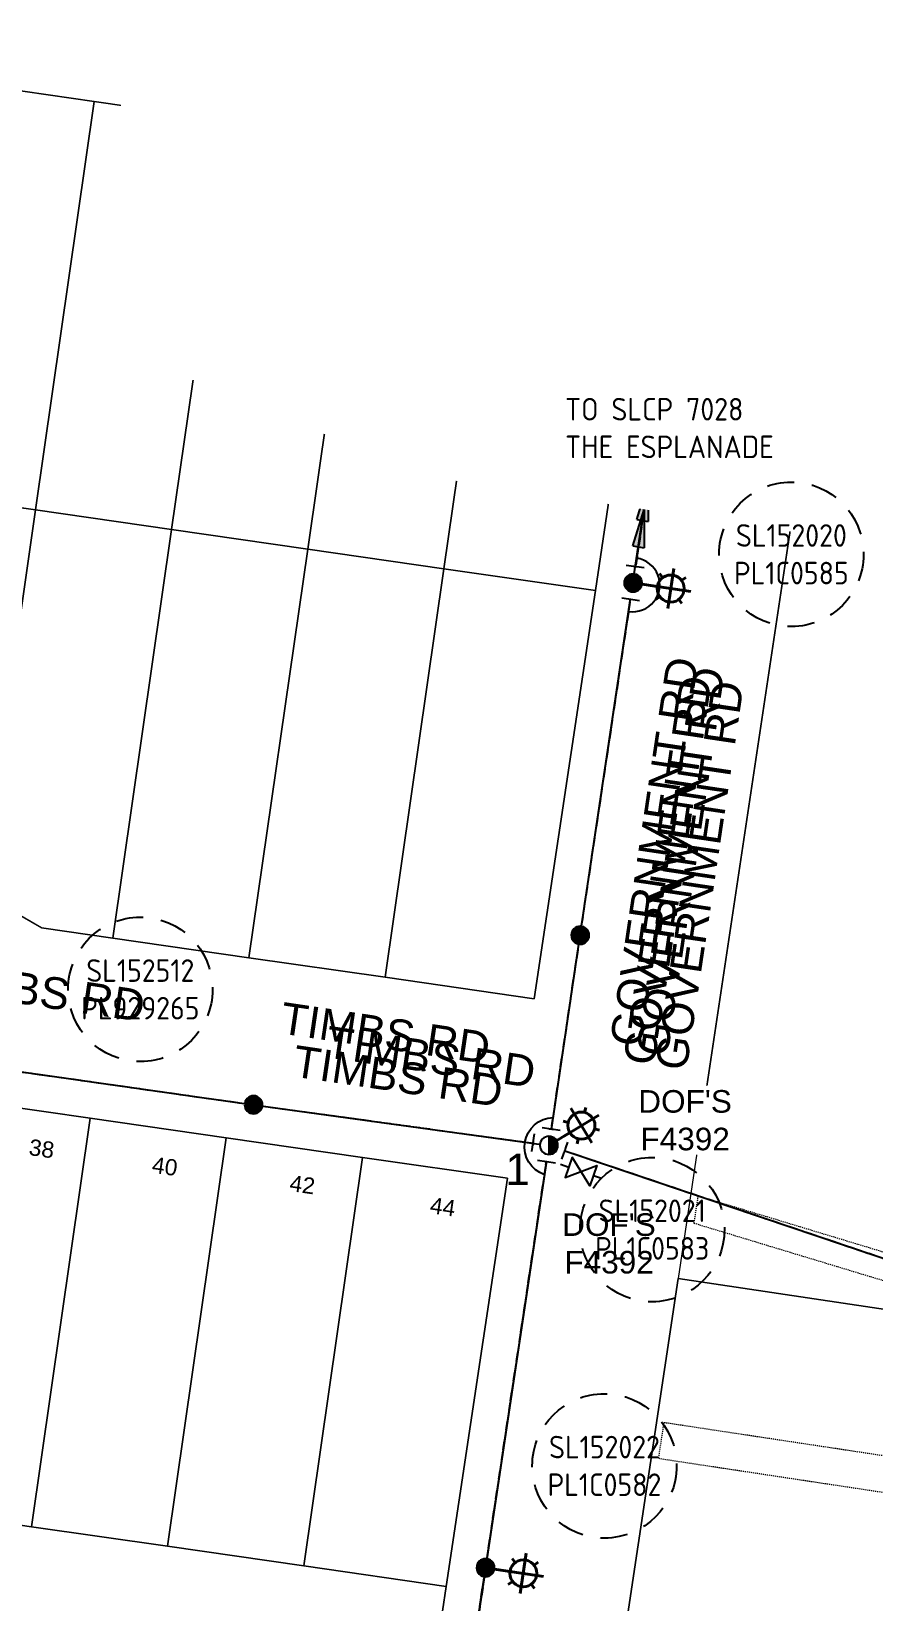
# Model space of a CAD drawing. Header units: metres. Extents: x 299834 to 302538, y 6172833 to 6174390.
# Drawn here: x 300885.6 to 300978.9, y 6173609.4 to 6173783.4 of the extents above; entities that cross this region are included whole.
import ezdxf
from ezdxf.enums import TextEntityAlignment as Align

# ---------------------------------------------------------------- set-up
doc = ezdxf.new("R2010")
doc.units = ezdxf.units.M
for name, pattern in [('Cable Exist OH', [1, 1, 0]), ('Cable New OH', [6, 4, -2]), ('HIDDEN', [0.375, 0.25, -0.125]), ('HIDDEN2', [0.1875, 0.125, -0.0625]), ('IECLdasha', [5, 3, -2])]:
    doc.linetypes.add(name, pattern=pattern)
doc.layers.get('0').update_dxf_attribs({"color": 6})
for name, color, linetype, lineweight in [('Cadastre Land Parcels_SP_EXT', 9, 'Continuous', 5), ('Cadastre Other Property_SP_EXT', 9, 'HIDDEN', 5), ('Cadastre Roads_SP_EXT', 9, 'Continuous', 5)]:
    doc.layers.add(name, color=color, linetype=linetype, lineweight=lineweight)
for name, color, linetype in [('Equip_SP_HV_NEW', 2, 'Continuous'), ('Equip_SP_SL_EXT', 7, 'Continuous'), ('Mains_HV_EXT', 7, 'Continuous'), ('Mains_LV_EXT', 7, 'Continuous'), ('Mains_SL_EXT', 7, 'Continuous'), ('Notes_HV_MISC', 7, 'Continuous'), ('Notes_LV_MISC', 7, 'Continuous'), ('Notes_SL_MISC', 7, 'Continuous'), ('Notes_SP_MISC', 7, 'Continuous'), ('OH_Details_SP_MISC', 7, 'Continuous'), ('SupportsOH_SP_TR_HV_LV_SL_EXT', 7, 'Continuous'), ('SupportsOH_SP_TR_HV_LV_SL_NEW', 2, 'Continuous')]:
    doc.layers.add(name, color=color, linetype=linetype)
doc.styles.add('iecARIAL', font='arial.ttf', dxfattribs={"height": 2})
doc.styles.add('iecISOCP', font='isocp.shx')
doc.styles.add('POLE_LABEL', font='arial.ttf')
doc.styles.get("Standard").update_dxf_attribs({"font": 'arial.ttf'})

# ---------------------------------------------------------------- blocks, each defined once
blk = doc.blocks.new('SL_LANTERN_EXT')
at = {"lineweight": 40}
for p, q in [((-1.46, 5.68), (-1.06, 5.28)), ((0, 1.97), (0, 6.47)), ((1.46, 5.68), (1.06, 5.28)), ((-2.25, 4.22), (2.25, 4.22)), ((-1.46, 2.76), (-1.06, 3.16)), ((0, 0), (0, 2.72)), ((1.46, 2.76), (1.06, 3.16))]:
    blk.add_line(p, q, dxfattribs=at)
blk.add_circle((0, 4.22), 1.5, dxfattribs=at)
at = {"style": 'iecARIAL', "flags": 8}
blk.add_attdef('ASSET_NUM', (1.5, 1.5), '', height=2.5, dxfattribs=at)
for tag, p, height, flags in [('OPERATING_VOLTAGE', (0.98, -1.65), 0.2, 9), ('ORIENTATION', (0.98, -1.85), 0.2, 9), ('CONSTRUCTED_VOLTAGE', (0.98, -0.65), 0.2, 9), ('CONTROL_TYPE', (0.98, -0.85), 0.2, 9), ('LANTERN_PURPOSE', (0.98, -1.05), 0.2, 9), ('LANTERN_TYPE', (0.98, -1.25), 0.2, 9), ('NO_PHASES', (0.98, -1.45), 0.2, 9), ('LNUMBER', (2.18, -3.25), 2.5, 8), ('OWNED_BY', (0.98, -2.05), 0.2, 9), ('STATE', (0.98, -2.25), 0.2, 9), ('USAGE', (0.98, -2.45), 0.2, 9), ('CEXIST', (0.98, -2.65), 0.2, 9), ('CNEW', (0.98, -2.85), 0.2, 9), ('CNUMBER', (0.98, -3.05), 0.2, 9), ('CREMOVE', (0.98, -3.25), 0.2, 9), ('CREPLACE', (0.98, -3.45), 0.2, 9), ('LKINGHEIGHT', (0.98, -3.65), 0.2, 9), ('LBRACKET', (0.98, -3.85), 0.2, 9), ('LBRACKETVOCAB', (0.98, -4.05), 0.2, 9), ('LCATEGORY', (0.98, -4.25), 0.2, 9), ('LCHARGE1', (0.98, -4.45), 0.2, 9), ('LCHARGE1PERCENT', (0.98, -4.65), 0.2, 9), ('LCHARGE2', (0.98, -4.85), 0.2, 9), ('LCHARGE2PERCENT', (0.98, -5.05), 0.2, 9), ('LCHARGE3', (0.98, -5.25), 0.2, 9), ('LCHARGE3PERCENT', (0.98, -5.45), 0.2, 9), ('LEXIST', (0.98, -5.65), 0.2, 9), ('LLAMP', (0.98, -5.85), 0.2, 9), ('LLAMPVOCAB', (0.98, -6.05), 0.2, 9), ('LMAST', (0.98, -6.25), 0.2, 9), ('LMASTVOCAB', (0.98, -6.45), 0.2, 9), ('LNEW', (0.98, -6.65), 0.2, 9), ('LANTNUMBER', (0.98, -6.85), 0.2, 9), ('LOUTREACH', (0.98, -7.25), 0.2, 9), ('LOUTREACHVOCAB', (0.98, -7.45), 0.2, 9), ('LRATECODE', (0.98, -7.65), 0.2, 9), ('LREMOVE', (0.98, -7.85), 0.2, 9), ('LREPLACE', (0.98, -8.05), 0.2, 9), ('LTYPE', (0.98, -8.25), 0.2, 9), ('LTYPEVOCAB', (0.98, -8.45), 0.2, 9), ('LEGEND', (0.98, -8.65), 0.2, 9), ('LOCATION', (0.98, -8.85), 0.2, 9), ('STREETNAME', (0.98, -9.25), 0.2, 9), ('SUBURB', (0.98, -9.45), 0.2, 1), ('NOTES', (0.98, -9.05), 0.2, 9)]:
    blk.add_attdef(tag, p, '', height=height, dxfattribs=dict(flags=flags))
blk = doc.blocks.new('POLE_EXT')
blk.add_hatch(color=256).paths.add_polyline_path([(-1, 0, 1), (1, 0, 1)])
blk.add_lwpolyline([(-1, 0, 1), (1, 0, 1)], format="xyb", close=True)
for tag, height, flags, p in [('pNumber', 2.5, 8, (-17.84, 2.07)), ('OWNED_BY', 0.2, 9, (1.35, -0.4)), ('SPECIAL_USE', 0.2, 9, (1.35, -0.8)), ('STATE', 0.2, 9, (1.35, -1)), ('cLV', 0.2, 9, (1.35, -1.4)), ('hDepth', 0.2, 9, (1.35, -1.6)), ('hDia', 0.2, 9, (1.35, -1.8)), ('PARENT', 0.2, 9, (1.35, -0.6)), ('USAGE', 0.2, 9, (1.35, -1.2)), ('cHV', 0.2, 9, (1.35, -2)), ('cLinedev', 0.2, 9, (1.35, -3.4)), ('LBRACKET', 0.2, 9, (1.35, -2.2)), ('LExisting', 0.2, 9, (1.35, -2.4)), ('LANTNUMBER', 0.2, 9, (1.35, -2.6)), ('LOther', 0.2, 9, (1.35, -2.8)), ('LRemove', 0.2, 9, (1.35, -3)), ('LEGEND', 0.2, 9, (1.35, -3.2)), ('pExisting', 0.2, 9, (1.35, -3.8)), ('pFooting', 0.2, 9, (1.35, -4.4)), ('pNew', 0.2, 9, (1.35, -4.6)), ('pRelocate', 0.2, 9, (1.35, -5)), ('pRemove', 0.2, 9, (1.35, -5.2)), ('LOCATION', 0.2, 9, (1.35, -3.6)), ('PFNUMBER', 0.2, 9, (1.35, -4)), ('NEWPFNUMBER', 0.2, 9, (1.35, -4.2)), ('pReplace', 0.2, 9, (1.35, -5.4)), ('pStay', 0.2, 9, (1.35, -5.6)), ('pType', 0.2, 9, (1.35, -5.8)), ('cspan', 0.2, 9, (1.35, -6)), ('STREETNAME', 0.2, 9, (1.35, -6.2)), ('SUBURB', 0.2, 9, (1.35, -6.4)), ('OPERATED_BY', 0.2, 9, (1.36, -7.01)), ('NOTES', 0.2, 9, (1.35, -6.6)), ('MAINTAINED_BY', 0.2, 9, (1.36, -6.81))]:
    blk.add_attdef(tag, text='', height=height, dxfattribs=dict(flags=flags)).set_placement(p, align=Align.MIDDLE_LEFT)
at = {"style": 'POLE_LABEL'}
for tag, height, flags, p in [('ASSET_NUM', 2.5, 8, (2, 2)), ('STRUCTURE_PLANT_NUMBER', 0.2, 9, (1.35, 0.03)), ('STREET_CODE', 0.2, 9, (1.35, -0.2))]:
    blk.add_attdef(tag, text='', height=height, dxfattribs=dict(at, flags=flags)).set_placement(p, align=Align.MIDDLE_LEFT)
at = {"flags": 1}
blk.add_attdef('Z', (1.35, -7.33), '', height=0.2, dxfattribs=at)
blk = doc.blocks.new('End Shackle_EXT')
at = {"flags": 9}
for tag, p in [('USAGE', (0, -1.4)), ('NOTES', (0, -1.6))]:
    blk.add_attdef(tag, text='', height=0.2, dxfattribs=at).set_placement(p, align=Align.MIDDLE_LEFT)
blk.add_wipeout([(0, 0.25), (1.81, 0.25), (1.82, -0.25), (0, -0.25)])
blk.add_line((1.81, -1), (1.81, 1))
at = {"flags": 1}
blk.add_attdef('Z', (0, 0), '', height=0.2, dxfattribs=at)
at = {"flags": 9}
for tag, p in [('CONNECTOR_TYPE', (0, 0)), ('CONSTRUCTED_VOLTAGE', (0, -0.2)), ('OPERATING_VOLTAGE', (0, -0.6)), ('ORIENTATION', (0, -0.8)), ('OWNED_BY', (0, -1)), ('STATE', (0, -1.2)), ('NO_PHASES', (0, -0.4))]:
    blk.add_attdef(tag, text='', height=0.2, dxfattribs=at).set_placement(p, align=Align.MIDDLE_LEFT)
blk = doc.blocks.new('*U147')
at = {"flags": 9}
for tag, p in [('USAGE', (0, -1.4)), ('NOTES', (0, -1.6))]:
    blk.add_attdef(tag, text='', height=0.2, dxfattribs=at).set_placement(p, align=Align.MIDDLE_LEFT)
blk.add_wipeout([(0, 0.25), (1.81, 0.26), (1.82, -0.24), (0, -0.25)])
blk.add_line((1.82, -0.99), (1.81, 1.01))
at = {"flags": 1}
blk.add_attdef('Z', (0, 0), '', height=0.2, dxfattribs=at)
at = {"flags": 9}
for tag, p in [('CONNECTOR_TYPE', (0, 0)), ('CONSTRUCTED_VOLTAGE', (0, -0.2)), ('OPERATING_VOLTAGE', (0, -0.6)), ('ORIENTATION', (0, -0.8)), ('OWNED_BY', (0, -1)), ('STATE', (0, -1.2)), ('NO_PHASES', (0, -0.4))]:
    blk.add_attdef(tag, text='', height=0.2, dxfattribs=at).set_placement(p, align=Align.MIDDLE_LEFT)
blk = doc.blocks.new('*U151')
blk.add_hatch(color=256).paths.add_polyline_path([(-0.64, 0.1), (0.64, -0.1), (0.62, 4.15)])
for p, q in [((-0.64, 0.1), (0.62, 4.15)), ((0.62, 4.15), (0.64, -0.1)), ((-0.64, 0.1), (0.64, -0.1))]:
    blk.add_line(p, q)
at = {"color": 250}
blk.add_wipeout([(-38.75, 10.12), (-30.68, 63.31), (61.35, 49.37), (53.27, -3.82)], dxfattribs=at)
blk = doc.blocks.new('*U154')
blk.add_hatch(color=256).paths.add_polyline_path([(-0.64, 0.1), (0.64, -0.1), (0.62, 4.15)])
for p, q in [((-0.64, 0.1), (0.62, 4.15)), ((0.62, 4.15), (0.64, -0.1)), ((-0.64, 0.1), (0.64, -0.1))]:
    blk.add_line(p, q)
at = {"color": 250}
blk.add_wipeout([(-62.68, 13.74), (-50.1, 96.52), (65.85, 78.96), (53.27, -3.82)], dxfattribs=at)
blk = doc.blocks.new('*U157')
blk.add_hatch(color=256).paths.add_polyline_path([(-0.64, 0.1), (0.64, -0.1), (0.62, 4.15)])
for p, q in [((-0.64, 0.1), (0.62, 4.15)), ((0.62, 4.15), (0.64, -0.1)), ((-0.64, 0.1), (0.64, -0.1))]:
    blk.add_line(p, q)
at = {"color": 250}
blk.add_wipeout([(-29.99, 8.79), (-24.6, 44.32), (45.53, 33.7), (40.14, -1.83)], dxfattribs=at)
blk = doc.blocks.new('POLE_REPLACE_NEW')
for tag, height, flags, p in [('ASSET_NUM', 2.5, 8, (2, 2)), ('cLinedev', 0.2, 9, (1.5, -3.2)), ('LBRACKET', 0.2, 9, (1.5, -2)), ('LExisting', 0.2, 9, (1.5, -2.2)), ('LANTNUMBER', 0.2, 9, (1.5, -2.4)), ('LOther', 0.2, 9, (1.5, -2.6)), ('LRemove', 0.2, 9, (1.5, -2.8)), ('LEGEND', 0.2, 9, (1.5, -3)), ('pExisting', 0.2, 9, (1.5, -3.4)), ('pNumber', 2, 8, (1.5, -4.4)), ('PFNUMBER', 0.2, 9, (1.5, -3.6)), ('NEWPFNUMBER', 0.2, 9, (1.5, -3.8)), ('pFooting', 0.2, 9, (1.5, -4)), ('pNew', 0.2, 9, (1.5, -4.2)), ('pRelocate', 0.2, 9, (1.5, -4.6)), ('pRemove', 0.2, 9, (1.5, -4.8)), ('pReplace', 0.2, 9, (1.5, -5)), ('pStay', 0.2, 9, (1.5, -5.2)), ('cspan', 0.2, 9, (1.5, -5.6)), ('SUBURB', 0.2, 9, (1.5, -5.8)), ('STREETNAME', 0.2, 9, (1.5, -6)), ('OPERATED_BY', 0.2, 9, (1.5, -6.6)), ('Z', 0.2, 1, (1.5, -7)), ('pType', 0.2, 9, (1.5, -5.4)), ('LOCATION', 0.2, 9, (1.5, -6.2)), ('NOTES', 0.2, 9, (1.5, -6.4)), ('MAINTAINED_BY', 0.2, 9, (1.5, -6.8))]:
    blk.add_attdef(tag, text='', height=height, dxfattribs=dict(flags=flags)).set_placement(p, align=Align.MIDDLE_LEFT)
blk.add_wipeout([(0, 1), (-0.13, 0.99), (-0.25, 0.97), (-0.37, 0.93), (-0.48, 0.88), (-0.59, 0.81), (-0.68, 0.73), (-0.77, 0.64), (-0.84, 0.54), (-0.9, 0.43), (-0.95, 0.31), (-0.98, 0.19), (-1, 0.06), (-1, -0.06), (-0.98, -0.19), (-0.95, -0.31), (-0.9, -0.43), (-0.84, -0.54), (-0.77, -0.64), (-0.68, -0.73), (-0.59, -0.81), (-0.48, -0.88), (-0.37, -0.93), (-0.25, -0.97), (-0.13, -0.99), (0, -1), (0.13, -0.99), (0.25, -0.97), (0.37, -0.93), (0.48, -0.88), (0.59, -0.81), (0.68, -0.73), (0.77, -0.64), (0.84, -0.54), (0.9, -0.43), (0.95, -0.31), (0.98, -0.19), (1, -0.06), (1, 0.06), (0.98, 0.19), (0.95, 0.31), (0.9, 0.43), (0.84, 0.54), (0.77, 0.64), (0.68, 0.73), (0.59, 0.81), (0.48, 0.88), (0.37, 0.93), (0.25, 0.97), (0.13, 0.99)])
h = blk.add_hatch(color=256)
edge = h.paths.add_edge_path()
edge.add_arc((0, 0), 1, 270, 450)
edge.add_line((0, 1), (0, -1))
blk.add_lwpolyline([(0, 1), (0, -1)])
at = {"lineweight": -3}
blk.add_arc((0, 0), 1, 90, 270, dxfattribs=at)
blk.add_arc((0, 0), 1, 270, 90)
at = {"style": 'POLE_LABEL', "flags": 9}
blk.add_attdef('STRUCTURE_PLANT_NUMBER', text='', height=0.2, dxfattribs=at).set_placement((1.5, 0.24), align=Align.MIDDLE_LEFT)
at = {"flags": 9}
for tag, p in [('STREET_CODE', (1.5, 0)), ('OWNED_BY', (1.5, -0.2)), ('SPECIAL_USE', (1.5, -0.6)), ('STATE', (1.5, -0.8)), ('cLV', (1.5, -1.2)), ('cHV', (1.5, -1.8)), ('PARENT', (1.5, -0.4)), ('USAGE', (1.5, -1)), ('hDepth', (1.5, -1.4)), ('hDia', (1.5, -1.6))]:
    blk.add_attdef(tag, text='', height=0.2, dxfattribs=at).set_placement(p, align=Align.MIDDLE_LEFT)
blk = doc.blocks.new('*U166')
for p, q in [((1.61, 6.7), (1.61, 5.74)), ((1.61, 2.86), (1.61, 1.9))]:
    blk.add_line(p, q)
blk.add_lwpolyline([(0.41, 2.86), (2.81, 2.86), (0.41, 5.74), (2.81, 5.74)], close=True)
for tag, height, flags, p in [('ASSET_NUM', 3.5, 8, (2, 2)), ('STREET_CODE', 0.2, 9, (1.5, 0)), ('ACTUAL_STATUS', 0.2, 9, (1.5, -0.2)), ('CONSTRUCTED_VOLTAGE', 0.2, 9, (1.5, -0.4)), ('OPERATING_VOLTAGE', 0.2, 9, (1.5, -0.8)), ('ORIENTATION', 0.2, 9, (1.5, -1)), ('OWNED_BY', 0.2, 9, (1.5, -1.2)), ('OPERATED_BY', 0.2, 9, (1.5, -1.4)), ('STATE', 0.2, 9, (1.5, -1.8)), ('NO_PHASES', 0.2, 9, (1.5, -0.6)), ('MAINTAINED_BY', 0.2, 9, (1.5, -1.6)), ('SWITCH_TYPE', 0.2, 9, (1.5, -2)), ('SUBURB', 0.2, 9, (1.5, -2.6)), ('STREETNAME', 0.2, 9, (1.5, -2.8)), ('USAGE', 0.2, 9, (1.5, -2.2)), ('LEGEND', 0.2, 9, (1.5, -2.4)), ('LOCATION', 0.2, 9, (1.5, -3)), ('NOTES', 0.2, 9, (1.5, -3.2)), ('LABEL_ALIGNMENT', 0.2, 9, (1.5, -3.4)), ('Z', 0.2, 1, (1.5, -3.6))]:
    blk.add_attdef(tag, text='', height=height, dxfattribs=dict(flags=flags)).set_placement(p, align=Align.MIDDLE_LEFT)

msp = doc.modelspace()

# ---------------------------------------------------------------- linework, layer by layer
at = {"layer": 'Cadastre Land Parcels_SP_EXT', "linetype": 'Continuous'}
for p, q in [((300978.02, 6173783.69), (300975.28, 6173765.47)), ((300892.56, 6173775.6), (300877.48, 6173777.77)), ((300886.06, 6173730.35), (300892.56, 6173775.6)), ((300892.56, 6173775.6), (300886.06, 6173730.35)), ((300892.56, 6173775.6), (300892.56, 6173775.6)), ((300907.65, 6173773.43), (300892.56, 6173775.6)), ((300907.65, 6173773.43), (300901.14, 6173728.18)), ((300901.14, 6173728.18), (300907.65, 6173773.43)), ((300922.73, 6173771.26), (300907.65, 6173773.43)), ((300907.65, 6173773.43), (300907.65, 6173773.43)), ((300916.23, 6173726), (300922.73, 6173771.26)), ((300922.73, 6173771.26), (300916.23, 6173726)), ((300922.73, 6173771.26), (300922.73, 6173771.26)), ((300937.82, 6173769.09), (300922.73, 6173771.26)), ((300937.82, 6173769.09), (300931.31, 6173723.83)), ((300931.31, 6173723.83), (300937.82, 6173769.09)), ((300954.86, 6173766.64), (300937.82, 6173769.09)), ((300937.82, 6173769.09), (300937.82, 6173769.09)), ((300954.28, 6173762.95), (300954.81, 6173766.26)), ((300954.81, 6173766.26), (300954.86, 6173766.64)), ((300975.28, 6173765.47), (300974.95, 6173763.27)), ((300948.09, 6173721.42), (300954.28, 6173762.95)), ((300954.28, 6173762.95), (300954.28, 6173762.95)), ((300974.95, 6173763.27), (300960.11, 6173664.28)), ((300870.97, 6173732.52), (300886.06, 6173730.35)), ((300886.06, 6173730.35), (300870.97, 6173732.52)), ((300879.95, 6173687.92), (300886.06, 6173730.35)), ((300886.06, 6173730.35), (300879.95, 6173687.92)), ((300886.06, 6173730.35), (300886.06, 6173730.35)), ((300886.06, 6173730.35), (300901.14, 6173728.18)), ((300901.14, 6173728.18), (300886.06, 6173730.35)), ((300901.14, 6173728.18), (300894.63, 6173682.91)), ((300894.63, 6173682.91), (300901.14, 6173728.18)), ((300916.23, 6173726), (300901.14, 6173728.18)), ((300901.14, 6173728.18), (300916.23, 6173726)), ((300901.14, 6173728.18), (300901.14, 6173728.18)), ((300909.71, 6173680.74), (300916.23, 6173726)), ((300916.23, 6173726), (300909.71, 6173680.74)), ((300916.23, 6173726), (300916.23, 6173726)), ((300931.31, 6173723.83), (300916.23, 6173726)), ((300916.23, 6173726), (300931.31, 6173723.83)), ((300924.8, 6173678.58), (300931.31, 6173723.83)), ((300931.31, 6173723.83), (300924.8, 6173678.58)), ((300931.31, 6173723.83), (300948.09, 6173721.42)), ((300931.31, 6173723.83), (300931.31, 6173723.83)), ((300948.09, 6173721.42), (300931.31, 6173723.83)), ((300941.32, 6173676.2), (300948.09, 6173721.42)), ((300948.09, 6173721.42), (300948.09, 6173721.42)), ((300879.95, 6173687.92), (300886.71, 6173684.05)), ((300886.71, 6173684.05), (300894.63, 6173682.91)), ((300894.63, 6173682.91), (300909.71, 6173680.74)), ((300909.71, 6173680.74), (300924.8, 6173678.58)), ((300924.8, 6173678.58), (300941.32, 6173676.2)), ((300892.11, 6173662.96), (300880.04, 6173664.69)), ((300960.11, 6173664.28), (300957.25, 6173645.2)), ((300885.6, 6173617.7), (300892.11, 6173662.96)), ((300892.11, 6173662.96), (300885.6, 6173617.7)), ((300892.11, 6173662.96), (300892.11, 6173662.96)), ((300907.19, 6173660.79), (300892.11, 6173662.96)), ((300907.19, 6173660.79), (300900.69, 6173615.53)), ((300900.69, 6173615.53), (300907.19, 6173660.79)), ((300922.28, 6173658.62), (300907.19, 6173660.79)), ((300907.19, 6173660.79), (300907.19, 6173660.79)), ((300915.77, 6173613.36), (300922.28, 6173658.62)), ((300922.28, 6173658.62), (300915.77, 6173613.36)), ((300922.28, 6173658.62), (300922.28, 6173658.62)), ((300938.34, 6173656.31), (300922.28, 6173658.62)), ((300931.57, 6173611.09), (300938.34, 6173656.31)), ((300938.34, 6173656.31), (300938.34, 6173656.31)), ((300957.25, 6173645.2), (300950.35, 6173599.22)), ((300957.25, 6173645.2), (301295.52, 6173594.45)), ((301295.52, 6173594.45), (300957.25, 6173645.2)), ((300867.5, 6173620.31), (300885.6, 6173617.7)), ((300885.6, 6173617.7), (300867.5, 6173620.31)), ((300900.69, 6173615.53), (300885.6, 6173617.7)), ((300885.6, 6173617.7), (300900.69, 6173615.53)), ((300900.69, 6173615.53), (300915.77, 6173613.36)), ((300915.77, 6173613.36), (300900.69, 6173615.53)), ((300915.77, 6173613.36), (300931.57, 6173611.09)), ((300931.57, 6173611.09), (300915.77, 6173613.36)), ((300930.48, 6173603.82), (300931.57, 6173611.09))]:
    msp.add_line(p, q, dxfattribs=at)
at = {"layer": 'Cadastre Other Property_SP_EXT', "linetype": 'HIDDEN2'}
for p, q in [((300959.46, 6173654.34), (300959, 6173651.34)), ((300996.54, 6173643.11), (300959.46, 6173654.34)), ((300959, 6173651.34), (300995.82, 6173640.19)), ((300959, 6173651.34), (300959, 6173651.34)), ((300955.67, 6173629.23), (300955.07, 6173625.28)), ((301076.21, 6173611.03), (300955.67, 6173629.23)), ((300955.07, 6173625.28), (301076.31, 6173606.97))]:
    msp.add_line(p, q, dxfattribs=at)
at = {"layer": 'Cadastre Roads_SP_EXT', "linetype": 'Continuous'}
for p, q in [((300954.81, 6173766.26), (300954.28, 6173762.95)), ((300954.86, 6173766.64), (300954.81, 6173766.26)), ((300974.95, 6173763.27), (300954.86, 6173766.64)), ((300954.28, 6173762.95), (300948.09, 6173721.42)), ((300960.11, 6173664.28), (300974.95, 6173763.27)), ((300974.95, 6173763.27), (300974.95, 6173763.27)), ((300948.09, 6173721.42), (300941.32, 6173676.2)), ((300886.71, 6173684.05), (300879.95, 6173687.92)), ((300894.63, 6173682.91), (300886.71, 6173684.05)), ((300909.71, 6173680.74), (300894.63, 6173682.91)), ((300924.8, 6173678.58), (300909.71, 6173680.74)), ((300941.32, 6173676.2), (300924.8, 6173678.58)), ((300880.04, 6173664.69), (300892.11, 6173662.96)), ((300892.11, 6173662.96), (300907.19, 6173660.79)), ((300907.19, 6173660.79), (300922.28, 6173658.62)), ((300922.28, 6173658.62), (300938.34, 6173656.31)), ((300938.34, 6173656.31), (300931.57, 6173611.09)), ((300950.35, 6173599.22), (300957.25, 6173645.2)), ((300931.57, 6173611.09), (300930.48, 6173603.82))]:
    msp.add_line(p, q, dxfattribs=at)
msp.add_lwpolyline([(300956.34, 6173776.54), (300957.81, 6173786.38), (300957.84, 6173786.53), (300940.68, 6173789), (300925.6, 6173791.17), (300910.52, 6173793.34), (300895.43, 6173795.51), (300880.35, 6173797.68), (300877.48, 6173777.77), (300892.56, 6173775.6), (300907.65, 6173773.43), (300922.73, 6173771.26), (300937.82, 6173769.09), (300954.86, 6173766.64), (300956.34, 6173776.54)], close=True, dxfattribs=at)
at = {"layer": 'Mains_HV_EXT', "linetype": 'Cable Exist OH'}
for p, q in [((300957.13, 6173754.59), (300963.05, 6173794.15)), ((300952.27, 6173722.26), (300957.13, 6173754.59)), ((300946.41, 6173683.23), (300952.27, 6173722.26)), ((300931.54, 6173583.84), (300935.93, 6173613.16))]:
    msp.add_line(p, q, dxfattribs=at)
at = {"layer": 'Mains_LV_EXT', "linetype": 'Cable Exist OH'}
for p, q in [((300957.13, 6173754.59), (300963.05, 6173794.15)), ((300952.27, 6173722.26), (300957.13, 6173754.59)), ((300946.41, 6173683.23), (300952.27, 6173722.26)), ((300942.95, 6173659.95), (300946.41, 6173683.23)), ((300881.36, 6173668.54), (300910.22, 6173664.44)), ((300910.22, 6173664.44), (300942.95, 6173659.95)), ((300935.93, 6173613.16), (300942.95, 6173659.95)), ((300931.54, 6173583.84), (300935.93, 6173613.16))]:
    msp.add_line(p, q, dxfattribs=at)
at = {"layer": 'Mains_LV_EXT', "linetype": 'Continuous'}
msp.add_arc((300952.24, 6173722.05), 2.99, 261.3638, 81.5356, dxfattribs=at)
at = {"layer": 'Mains_SL_EXT', "linetype": 'Cable Exist OH'}
for p, q in [((300963.05, 6173794.15), (300957.13, 6173754.59)), ((300957.13, 6173754.59), (300952.27, 6173722.26)), ((300946.41, 6173683.23), (300952.27, 6173722.26)), ((300881.36, 6173668.54), (300910.22, 6173664.44)), ((300910.22, 6173664.44), (300942.95, 6173659.95)), ((300935.93, 6173613.16), (300931.54, 6173583.84))]:
    msp.add_line(p, q, dxfattribs=at)
at = {"layer": 'Notes_SL_MISC', "color": 7, "linetype": 'IECLdasha'}
for centre in [(300897.67, 6173677.23), (300949.1, 6173624.44)]:
    msp.add_circle(centre, 8, dxfattribs=at)

# ---------------------------------------------------------------- block references
at = {"layer": 'Equip_SP_SL_EXT'}
for p, rotation in [((300952.27, 6173722.26), 261.4704694358733), ((300942.94, 6173659.95), 301.2706424610645), ((300935.93, 6173613.16), 261.470296727708)]:
    msp.add_blockref('SL_LANTERN_EXT', p, dxfattribs=dict(at, rotation=rotation))
at = {"layer": 'SupportsOH_SP_TR_HV_LV_SL_EXT'}
ref = msp.add_blockref('POLE_EXT', (300957.13, 6173754.59), dxfattribs=at)
ref.add_attrib('ASSET_NUM', '1C0620', dxfattribs={"layer": '0', "height": 2.5, "style": 'POLE_LABEL'}).set_placement((300959.13, 6173755.34), align=Align.BOTTOM_CENTER)
for p in [(300946.41, 6173683.23), (300910.22, 6173664.44), (300935.93, 6173613.16)]:
    msp.add_blockref('POLE_EXT', p, dxfattribs=at)

# ---------------------------------------------------------------- texts
at = {"layer": 'Cadastre Land Parcels_SP_EXT'}
for s, rotation, p in [('38', 351.97, (300885.23, 6173658.89)), ('40', 351.97, (300898.88, 6173656.93)), ('42', 351.97, (300914.12, 6173654.9)), ('44', 351.78, (300929.68, 6173652.45))]:
    msp.add_text(s, height=1.8, rotation=rotation, dxfattribs=at).set_placement(p)
at = {"layer": 'Cadastre Roads_SP_EXT'}
msp.add_text('FULLER ST', height=1.8, rotation=350.9546, dxfattribs=at).set_placement((300917.54, 6173782.17))
at = {"layer": 'Mains_LV_EXT'}
msp.add_text('E30', height=1.8, rotation=80.7543, dxfattribs=at).set_placement((300960.23, 6173775.44))
at = {"layer": 'Notes_HV_MISC'}
for s, rotation, p in [('GOVERNMENT RD', 81.5399, (300956.06, 6173669.64)), ('TIMBS RD', 351.5715, (300874.78, 6173677.04))]:
    msp.add_text(s, height=3.5, rotation=rotation, dxfattribs=at).set_placement(p)
at = {"layer": 'Notes_LV_MISC'}
for s, rotation, p in [('GOVERNMENT RD', 81.5399, (300954.63, 6173668.67)), ('TIMBS RD', 351.5715, (300914.42, 6173667.6))]:
    msp.add_text(s, height=3.5, rotation=rotation, dxfattribs=at).set_placement(p)
at = {"layer": 'Notes_SL_MISC'}
for s, rotation, p in [('GOVERNMENT RD', 81.5399, (300958.17, 6173668.1)), ('TIMBS RD', 351.5715, (300918.04, 6173669.73))]:
    msp.add_text(s, height=3.5, rotation=rotation, dxfattribs=at).set_placement(p)
at = {"layer": 'Notes_SL_MISC', "color": 7, "lineweight": 0, "char_height": 2.5, "width": 11.3, "attachment_point": 5, "style": 'iecISOCP'}
for s, insert in [('SL152512\\PPL929265', (300897.67, 6173677.23)), ('SL152022\\PPL1C0582', (300949.1, 6173624.44))]:
    msp.add_mtext(s, dxfattribs=dict(at, insert=insert))
at = {"layer": 'Notes_SP_MISC'}
for s, rotation, p in [('GOVERNMENT RD', 81.5399, (300953.15, 6173670.74)), ('TIMBS RD', 351.5715, (300913.02, 6173672.37))]:
    msp.add_text(s, height=3.5, rotation=rotation, dxfattribs=at).set_placement(p)

# ---------------------------------------------------------------- next in the draw order: block references
at = {"layer": 'Mains_LV_EXT', "rotation": 261.3714746204797}
msp.add_blockref('End Shackle_EXT', (300942.95, 6173659.95), dxfattribs=at)

# ---------------------------------------------------------------- next in the draw order: block references
at = {"layer": 'Mains_LV_EXT', "rotation": 82.27095754328508}
msp.add_blockref('End Shackle_EXT', (300942.95, 6173659.95), dxfattribs=at)

# ---------------------------------------------------------------- next in the draw order: block references
at = {"layer": 'Mains_LV_EXT', "rotation": 170.7794109044842}
msp.add_blockref('End Shackle_EXT', (300942.95, 6173659.95), dxfattribs=at)

# ---------------------------------------------------------------- next in the draw order: block references
at = {"layer": 'Mains_SL_EXT', "rotation": 170.8358335719703}
msp.add_blockref('End Shackle_EXT', (300942.95, 6173659.95), dxfattribs=at)

# ---------------------------------------------------------------- next in the draw order: linework, layer by layer
at = {"layer": 'Mains_HV_EXT', "linetype": 'Cable Exist OH'}
for p, q in [((300942.95, 6173659.95), (300946.41, 6173683.23)), ((300935.93, 6173613.16), (300942.95, 6173659.95)), ((300942.95, 6173659.95), (300996.4, 6173641.91))]:
    msp.add_line(p, q, dxfattribs=at)
at = {"layer": 'Mains_SL_EXT', "linetype": 'Cable Exist OH'}
for p, q in [((300942.95, 6173659.95), (300946.41, 6173683.23)), ((300935.93, 6173613.16), (300942.95, 6173659.95))]:
    msp.add_line(p, q, dxfattribs=at)
at = {"layer": 'OH_Details_SP_MISC', "color": 7, "linetype": 'Continuous', "flags": 128}
for points in [[(300942.97, 6173659.95), (300946.41, 6173683.23), (300952.26, 6173722.26)], [(300828.59, 6173698.87), (300855.88, 6173683.23), (300881.36, 6173668.54), (300910.22, 6173664.44), (300942.95, 6173659.95), (300935.93, 6173613.16), (300931.54, 6173583.84)], [(300942.97, 6173659.95), (300996.4, 6173641.91), (301052.37, 6173633.54)]]:
    msp.add_lwpolyline(points, dxfattribs=at)

# ---------------------------------------------------------------- next in the draw order: block references
at = {"layer": 'Mains_HV_EXT', "rotation": 261.3714746204797}
msp.add_blockref('End Shackle_EXT', (300942.95, 6173659.95), dxfattribs=at)
at = {"layer": 'Mains_LV_EXT', "rotation": 261.3714746204797}
msp.add_blockref('End Shackle_EXT', (300952.27, 6173722.26), dxfattribs=at)

# ---------------------------------------------------------------- next in the draw order: texts
at = {"layer": 'Notes_HV_MISC', "linetype": 'Cable New OH', "insert": (300952.12, 6173666.07), "char_height": 2.5, "attachment_point": 1, "bg_fill": 3, "box_fill_scale": 1.2, "bg_fill_color": 256, "bg_fill_transparency": 0}
msp.add_mtext_dynamic_manual_height_columns("\\pi0.72808;DOF'S \\P\\pi0.97023;F4392", width=11.3726, gutter_width=4, heights=[0], dxfattribs=at)
at = {"layer": 'Notes_SP_MISC', "linetype": 'Cable New OH', "insert": (300943.69, 6173652.42), "char_height": 2.5, "attachment_point": 1, "bg_fill": 3, "box_fill_scale": 1.2, "bg_fill_color": 256, "bg_fill_transparency": 0}
msp.add_mtext_dynamic_manual_height_columns("\\pi0.72808;DOF'S \\P\\pi0.97023;F4392", width=11.3726, gutter_width=4, heights=[0], dxfattribs=at)

# ---------------------------------------------------------------- next in the draw order: linework, layer by layer
at = {"layer": 'Notes_SL_MISC', "color": 7, "linetype": 'IECLdasha'}
msp.add_circle((300954.39, 6173650.62), 8, dxfattribs=at)

# ---------------------------------------------------------------- next in the draw order: block references
at = {"layer": 'Mains_HV_EXT', "rotation": 82.27095754328508}
msp.add_blockref('End Shackle_EXT', (300942.95, 6173659.95), dxfattribs=at)
at = {"layer": 'Mains_LV_EXT', "rotation": 82.27095754328508}
msp.add_blockref('End Shackle_EXT', (300952.27, 6173722.26), dxfattribs=at)

# ---------------------------------------------------------------- next in the draw order: texts
at = {"layer": 'Notes_SL_MISC', "color": 7, "lineweight": 0, "insert": (300954.39, 6173650.62), "char_height": 2.5, "width": 11.3, "attachment_point": 5, "style": 'iecISOCP'}
msp.add_mtext('SL152021\\PPL1C0583', dxfattribs=at)

# ---------------------------------------------------------------- next in the draw order: linework, layer by layer
at = {"layer": 'OH_Details_SP_MISC', "color": 7, "linetype": 'Continuous', "flags": 128}
msp.add_lwpolyline([(300952.26, 6173722.26), (300957.13, 6173754.59), (300963.05, 6173794.15)], dxfattribs=at)

# ---------------------------------------------------------------- next in the draw order: block references
at = {"layer": 'Mains_HV_EXT', "xscale": -1, "rotation": 161.7457333327204}
msp.add_blockref('*U147', (300942.95, 6173659.95), dxfattribs=at)
at = {"layer": 'SupportsOH_SP_TR_HV_LV_SL_EXT'}
msp.add_blockref('POLE_EXT', (300952.27, 6173722.26), dxfattribs=at)

# ---------------------------------------------------------------- next in the draw order: linework, layer by layer
at = {"layer": 'Mains_HV_EXT', "linetype": 'Continuous'}
msp.add_lwpolyline([(300942.46, 6173656.7, -0.837503), (300943.41, 6173663.03)], format="xyb", dxfattribs=at)

# ---------------------------------------------------------------- next in the draw order: block references
at = {"layer": 'Notes_LV_MISC'}
msp.add_blockref('*U151', (300953.31, 6173729.18), dxfattribs=at)
at = {"layer": 'SupportsOH_SP_TR_HV_LV_SL_EXT'}
msp.add_blockref('POLE_EXT', (300942.95, 6173659.95), dxfattribs=at)

# ---------------------------------------------------------------- next in the draw order: block references
at = {"layer": 'Notes_HV_MISC'}
msp.add_blockref('*U154', (300953.86, 6173732.87), dxfattribs=at)
at = {"layer": 'SupportsOH_SP_TR_HV_LV_SL_NEW'}
ref = msp.add_blockref('POLE_REPLACE_NEW', (300942.95, 6173659.95), dxfattribs=at)
ref.add_attrib('pNumber', '1', dxfattribs={"height": 3.5}).set_placement((300938.12, 6173657.29), align=Align.MIDDLE_LEFT)

# ---------------------------------------------------------------- next in the draw order: block references
at = {"layer": 'Equip_SP_HV_NEW', "rotation": 251.3561594594789}
msp.add_blockref('*U166', (300942.95, 6173659.95), dxfattribs=at)

# ---------------------------------------------------------------- next in the draw order: texts
at = {"layer": 'Notes_HV_MISC', "insert": (300946.64, 6173747.24), "char_height": 2.5, "attachment_point": 1, "style": 'iecISOCP'}
msp.add_mtext_dynamic_manual_height_columns('TO LBS 93284\\PGOVERNMENT RD', width=45.2, gutter_width=10, heights=[0], dxfattribs=at)
at = {"layer": 'Notes_LV_MISC', "insert": (300941.9, 6173747.55), "char_height": 2.5, "attachment_point": 1, "style": 'iecISOCP'}
msp.add_mtext_dynamic_manual_height_columns('TO SUB 41171\\PTHE ESPLANADE', width=33.8006, gutter_width=10, heights=[0], dxfattribs=at)

# ---------------------------------------------------------------- next in the draw order: block references
at = {"layer": 'Notes_SL_MISC'}
msp.add_blockref('*U157', (300952.87, 6173726.26), dxfattribs=at)

# ---------------------------------------------------------------- next in the draw order: linework, layer by layer
at = {"layer": 'Notes_SL_MISC', "color": 7, "linetype": 'IECLdasha'}
msp.add_circle((300969.81, 6173725.43), 8, dxfattribs=at)

# ---------------------------------------------------------------- next in the draw order: texts
at = {"layer": 'Notes_SL_MISC', "insert": (300944.74, 6173742.75), "char_height": 2.5, "attachment_point": 1, "style": 'iecISOCP'}
msp.add_mtext_dynamic_manual_height_columns('TO SLCP 7028\\PTHE ESPLANADE', width=25.7666, gutter_width=10, heights=[0], dxfattribs=at)
at = {"layer": 'Notes_SL_MISC', "color": 7, "lineweight": 0, "insert": (300969.81, 6173725.43), "char_height": 2.5, "width": 11.3, "attachment_point": 5, "style": 'iecISOCP'}
msp.add_mtext('SL152020\\PPL1C0585', dxfattribs=at)

doc.saveas('drawing.dxf')
